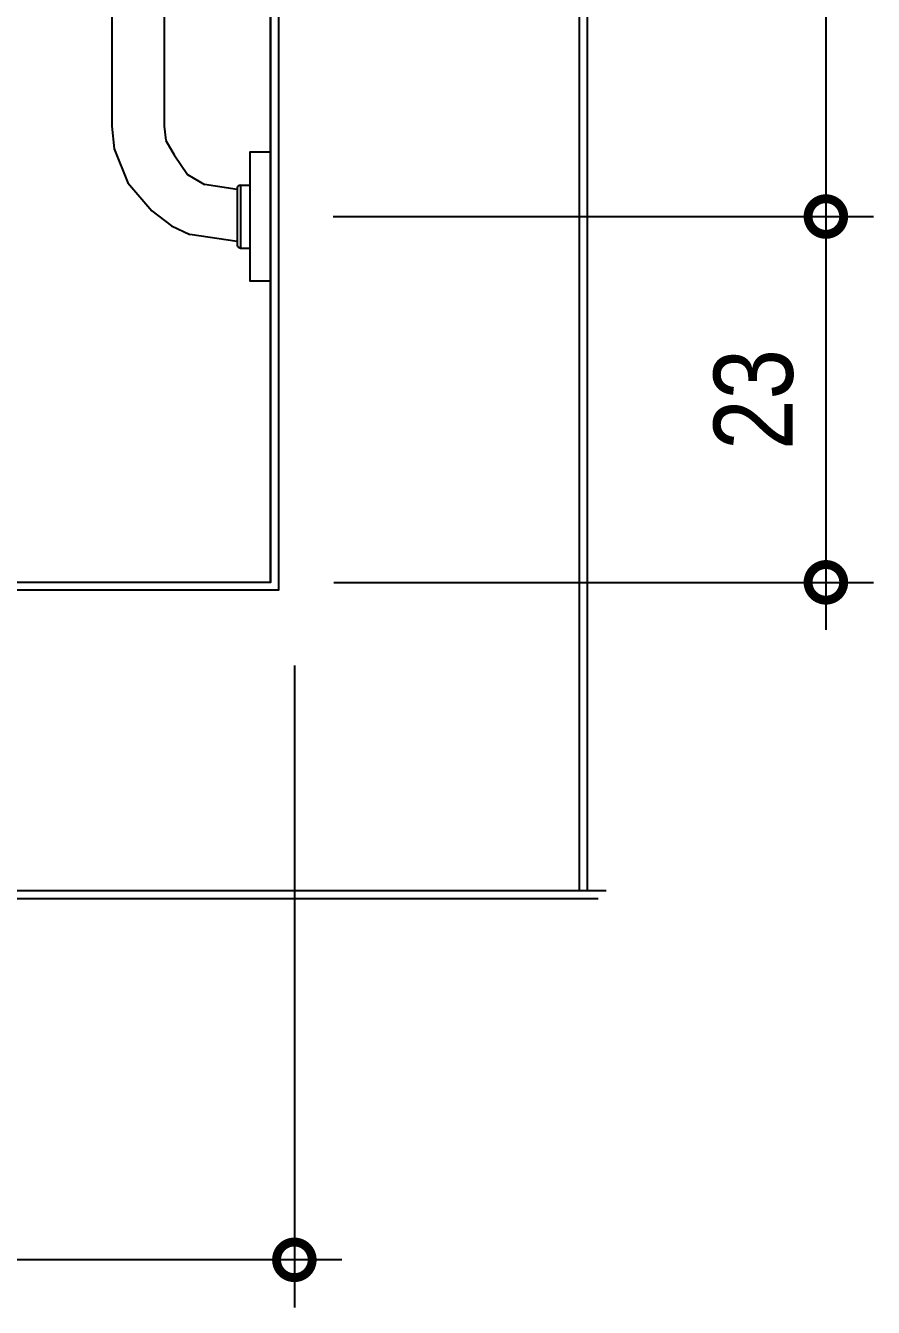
# Model space of a CAD drawing. Header units: metres. Extents: x 3 to 168, y -142 to 28.
# Drawn here: x 47.246 to 47.782, y -121.122 to -120.313 of the extents above; entities that cross this region are included whole.
import ezdxf

# ---------------------------------------------------------------- set-up
doc = ezdxf.new("R2010")
doc.units = ezdxf.units.M
for name, color, linetype in [('ARQ-ALV ACAB', 4, 'Continuous'), ('ARQ-ALV OSSO', 5, 'Continuous'), ('ARQ-DIM', 2, 'Continuous'), ('ARQ-HID', 2, 'Continuous')]:
    doc.layers.add(name, color=color, linetype=linetype)
doc.styles.add('Adesa', font='ARIALN.TTF')
doc.dimstyles.new('ADESA 1-0025', dxfattribs={"dimtxt": 0.05, "dimasz": 0.045, "dimexe": 0.03, "dimexo": 0.04, "dimgap": 0.02, "dimtad": 1, "dimtoh": 1, "dimdec": 0, "dimlfac": 100, "dimzin": 4, "dimtxsty": 'Adesa', "dimblk": 'DOTSMALL', "dimcen": 1, "dimdle": 0.03, "dimclrd": 1, "dimclre": 1, "dimclrt": 256, "dimazin": 1, "dimtm": 1e-09, "dimtfac": 1, "dimtdec": 0, "dimtix": 1, "dimtmove": 2, "dimatfit": 0, "dimldrblk": 'DOTSMALL', "dimfxl": 0.8, "dimtvp": 2, "dimtolj": 1, "dimtzin": 0, "dimarcsym": 0})

# ---------------------------------------------------------------- blocks, each defined once
blk = doc.blocks.new('VASO SANIT ACESSIVEL')
at = {"elevation": -0.0001}
blk.add_lwpolyline([(0, 0), (0, -1.2734)], dxfattribs=at)
at = {"color": 1, "elevation": -0.0001}
blk.add_lwpolyline([(0, -0.19033), (0, -0.27156), (-0.0132, -0.27156), (-0.0132, -0.19033)], close=True, dxfattribs=at)
at = {"color": 1}
for points in [[(-0.0211, -0.21517), (-0.051, -0.21962)], [(-0.0211, -0.21307), (-0.02082, -0.21205)], [(-0.0211, -0.24882), (-0.0211, -0.21307)], [(-0.02082, -0.21205), (-0.0201, -0.21132)], [(-0.0201, -0.21132), (-0.01907, -0.21104)], [(-0.01907, -0.25085), (-0.01907, -0.21104)], [(-0.01907, -0.21104), (-0.0132, -0.21104)], [(-0.07496, -0.2345), (-0.06258, -0.22508)], [(-0.06258, -0.22508), (-0.051, -0.21962)], [(-0.09876, -0.27361), (-0.09013, -0.25213), (-0.07496, -0.2345)], [(-0.0211, -0.24802), (-0.04166, -0.2512)], [(-0.02082, -0.24984), (-0.0211, -0.24882)], [(-0.0201, -0.25057), (-0.02082, -0.24984)], [(-0.01907, -0.25085), (-0.0201, -0.25057)], [(-0.01907, -0.25085), (-0.0132, -0.25085)], [(-0.0609, -0.27001), (-0.05252, -0.25744), (-0.04166, -0.2512)], [(-0.09876, -1.11991), (-0.1002, -1.10545), (-0.1002, -0.28806), (-0.09876, -0.27361)], [(-0.06614, -0.27886), (-0.0609, -0.27001)], [(-0.0672, -0.94519), (-0.0672, -0.28806), (-0.06615, -0.27889)]]:
    blk.add_lwpolyline(points, dxfattribs=at)
at = {"layer": 'ARQ-HID'}
blk.add_lwpolyline([(0, 0), (-1.07248, 0)], dxfattribs=at)
blk = doc.blocks.new('_DotSmall')
at = {"color": 0, "linetype": 'ByBlock', "const_width": 0.5}
blk.add_lwpolyline([(-0.0625, 0, 1), (0.0625, 0, 1)], format="xyb", close=True, dxfattribs=at)
blk = doc.blocks.new('*D511')
at = {"layer": 'ARQ-DIM', "color": 1, "lineweight": -2, "transparency": 16777216}
for p, q in [((47.75176, -119.4718), (47.75176, -120.46342)), ((47.44099, -119.5018), (47.78176, -119.5018)), ((47.44054, -120.43342), (47.78176, -120.43342))]:
    blk.add_line(p, q, dxfattribs=at)
at = {"layer": 'Defpoints', "color": 0, "transparency": 16777216}
for p in [(47.40099, -119.5018, -0.0002), (47.40054, -120.43342, -0.0002), (47.75176, -120.43342)]:
    blk.add_point(p, dxfattribs=at)
at = {"layer": 'ARQ-DIM', "color": 1, "lineweight": -2, "transparency": 16777216, "xscale": 0.045, "yscale": 0.045, "zscale": 0.045}
for p, rotation in [((47.75176, -119.5018), 90), ((47.75176, -120.43342), 270)]:
    blk.add_blockref('_DotSmall', p, dxfattribs=dict(at, rotation=rotation))
at = {"layer": 'ARQ-DIM', "transparency": 16777216, "insert": (47.70623, -119.96761), "char_height": 0.05, "attachment_point": 5, "rotation": 90, "style": 'Adesa'}
blk.add_mtext('\\A1;93', dxfattribs=at)
blk = doc.blocks.new('*D512')
at = {"layer": 'ARQ-DIM', "color": 1, "lineweight": -2, "transparency": 16777216}
for p, q in [((47.75176, -120.40342), (47.75176, -120.69436)), ((47.44054, -120.43342), (47.78176, -120.43342)), ((47.44099, -120.66436), (47.78176, -120.66436))]:
    blk.add_line(p, q, dxfattribs=at)
at = {"layer": 'Defpoints', "color": 0, "transparency": 16777216}
for p in [(47.40054, -120.43342, -0.0002), (47.40099, -120.66436, -0.0001), (47.75176, -120.66436)]:
    blk.add_point(p, dxfattribs=at)
at = {"layer": 'ARQ-DIM', "color": 1, "lineweight": -2, "transparency": 16777216, "xscale": 0.045, "yscale": 0.045, "zscale": 0.045}
for p, rotation in [((47.75176, -120.43342), 90), ((47.75176, -120.66436), 270)]:
    blk.add_blockref('_DotSmall', p, dxfattribs=dict(at, rotation=rotation))
at = {"layer": 'ARQ-DIM', "transparency": 16777216, "insert": (47.70623, -120.54889), "char_height": 0.05, "attachment_point": 5, "rotation": 90, "style": 'Adesa'}
blk.add_mtext('\\A1;23', dxfattribs=at)
blk = doc.blocks.new('*D513')
at = {"layer": 'ARQ-DIM', "color": 1, "lineweight": -2, "transparency": 16777216}
for p, q in [((47.416, -120.71695), (47.416, -121.12209)), ((46.90079, -120.74936), (46.90079, -121.12209)), ((47.446, -121.09209), (46.87079, -121.09209))]:
    blk.add_line(p, q, dxfattribs=at)
at = {"layer": 'Defpoints', "color": 0, "transparency": 16777216}
for p in [(47.416, -120.67695), (46.90079, -120.70936, 0.0001), (46.90079, -121.09209)]:
    blk.add_point(p, dxfattribs=at)
at = {"layer": 'ARQ-DIM', "color": 1, "lineweight": -2, "transparency": 16777216, "xscale": 0.045, "yscale": 0.045, "zscale": 0.045, "rotation": 180}
blk.add_blockref('_DotSmall', (46.90079, -121.09209), dxfattribs=at)
at = {"layer": 'ARQ-DIM', "color": 1, "lineweight": -2, "transparency": 16777216, "xscale": 0.045, "yscale": 0.045, "zscale": 0.045}
blk.add_blockref('_DotSmall', (47.416, -121.09209), dxfattribs=at)
at = {"layer": 'ARQ-DIM', "transparency": 16777216, "insert": (47.1584, -121.04656), "char_height": 0.05, "attachment_point": 5, "style": 'Adesa'}
blk.add_mtext('\\A1;52', dxfattribs=at)
blk = doc.blocks.new('AREAS MOLHADAS')
at = {"layer": 'ARQ-ALV ACAB'}
blk.add_line((47.60099, -117.91275, 0), (47.60099, -120.85886, 0), dxfattribs=at)
for points, elevation in [([(45.20601, -118.24937), (45.206, -118.17432), (47.40099, -118.17432), (47.40099, -120.66437), (45.206, -120.66437), (45.206, -119.11937)], 0), ([(45.006, -120.86386), (47.60793, -120.86386)], -0.00001)]:
    blk.add_lwpolyline(points, dxfattribs=dict(at, elevation=elevation))
at = {"layer": 'ARQ-ALV OSSO'}
for p, q in [((47.59599, -117.91775, 0), (47.59599, -120.85886, 0)), ((45.011, -120.85886, -0.00001), (47.61293, -120.85886, 0))]:
    blk.add_line(p, q, dxfattribs=at)
at = {"layer": 'ARQ-ALV OSSO', "elevation": 0}
blk.add_lwpolyline([(45.20101, -118.21937), (45.201, -118.16932), (47.40599, -118.16932), (47.40599, -120.66937), (45.201, -120.66937), (45.201, -119.14937)], dxfattribs=at)
at = {"layer": 'ARQ-HID', "xscale": -1, "rotation": 180}
blk.add_blockref('VASO SANIT ACESSIVEL', (47.40099, -120.66437, 0), dxfattribs=at)
at = {"layer": 'ARQ-DIM'}
for base, p1, p2, angle, picture, middle in [((47.75176, -120.43342, 0.0001), (47.40099, -119.5018, -0.0001), (47.40054, -120.43342, -0.0001), 90, '*D511', (47.70623, -119.96761, 0.0001)), ((47.75176, -120.66436, 0.0001), (47.40054, -120.43342, -0.0001), (47.40099, -120.66436), 90, '*D512', (47.70623, -120.54889, 0.0001)), ((46.90079, -121.09209, 0), (47.416, -120.67695, 0), (46.90079, -120.70936, 0.0001), 180, '*D513', (47.1584, -121.04656, 0))]:
    dim = blk.add_linear_dim(base=base, p1=p1, p2=p2, angle=angle, dimstyle='ADESA 1-0025', dxfattribs=at)
    dim.commit()
    dim.dimension.update_dxf_attribs({"geometry": picture, "text_midpoint": middle})

msp = doc.modelspace()

# ---------------------------------------------------------------- block references
msp.add_blockref('AREAS MOLHADAS', (0, 0))

doc.saveas('drawing.dxf')
